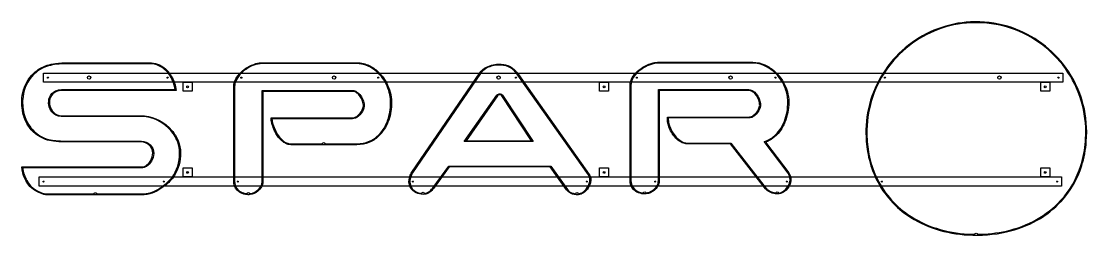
# Model space of a CAD drawing. Header units: millimetres. Extents: x -1 to 3500, y -2 to 705.
import ezdxf

# ---------------------------------------------------------------- set-up
doc = ezdxf.new("R2010")
doc.units = ezdxf.units.MM
for name, color, linetype in [('1_PRIEKIS', 7, 'Continuous'), ('2_GALAS', 2, 'Continuous'), ('3_REMAS', 1, 'Continuous')]:
    doc.layers.add(name, color=color, linetype=linetype)

# ---------------------------------------------------------------- blocks, each defined once
blk = doc.blocks.new('PRIEKIS')
at = {"layer": '1_PRIEKIS'}
for points in [[(3500, 340.1, 0.167542), (3423.5, 562.5, 0.156033), (3240.1, 687.9, 0.085647), (3118, 702.3, 0.153868), (2914.9, 626.3, 0.154941), (2789.9, 444.4, 0.077909), (2774.6, 333.5, 0.043678), (2781.5, 266.1, 0.057604), (2804.9, 192.2, 0.136783), (2911, 65.8, 0.075389), (3005.2, 19.9, 0.063725), (3110.3, 0.8, 0.069461), (3236.7, 10.9, 0.070987), (3336.9, 49.1, 0.079224), (3416.7, 112, 0.110933), (3483.7, 229.1, 0.057837), (3498.8, 308.8)], [(507.7, 476.3), (128.8, 476.3, 0.140416), (106.8, 469.3, 0.18479), (92.9, 448.9, 0.254402), (104.2, 405.1, 0.203513), (130.9, 393.6), (403.4, 393.6, -0.187428), (493.6, 345.2, -0.079914), (514.2, 311.2, -0.093096), (521.9, 270.3, -0.136908), (502.2, 196.9, -0.090781), (487.2, 178, -0.059934), (450.6, 149.2, -0.06271), (421.6, 136.5, -0.049995), (402.8, 133.1), (78.7, 133.1, -0.058053), (55.8, 140.8, -0.063365), (32.9, 154.6, -0.061829), (24.6, 163.3, -0.049496), (10.1, 186.8, -0.093985), (0, 224.9), (394.2, 224.9, 0.16474), (411.7, 231.4, 0.107326), (424.3, 246.5, 0.120271), (430.8, 270.4, 0.215425), (418.8, 297, 0.182725), (393.6, 307), (140.4, 307, -0.02894), (104.5, 309.4, -0.0481), (78.5, 315.5, -0.172558), (20.1, 362.8, -0.084931), (3.9, 402.8, -0.112005), (3.6, 469.2, -0.143492), (39.4, 533.3, -0.11755), (83.9, 559.4, -0.045522), (111.1, 565.3, -0.023207), (131.5, 567.1), (144.9, 567.3), (426.1, 567.3, -0.10516), (452.5, 560.8, -0.101695), (480.2, 540.3, -0.048026), (491.4, 524.2, -0.103259)], [(792.9, 473.7), (792.9, 175.6, -0.122192), (788.5, 159.6, -0.10404), (776.2, 145, -0.137706), (750.2, 133.6, -0.074002), (735.5, 134.3, -0.106569), (714.6, 142.6, -0.208043), (697.5, 170.1), (696.9, 178), (696.9, 490.3, -0.119571), (703.6, 514.6, -0.079768), (720.1, 536.3, -0.123447), (769.2, 564.9, -0.065311), (791.3, 568.1), (1102.5, 568.1, -0.110834), (1142, 558.7, -0.079364), (1171.3, 538.3, -0.097773), (1202.5, 494.6, -0.11774), (1215.5, 429.8, -0.085952), (1203.7, 372.3, -0.069762), (1184.3, 338.4, -0.084441), (1156.8, 313.3, -0.091853), (1123.1, 300), (1101.6, 297.9), (884.5, 297.9, -0.110258), (868.3, 301.9, -0.07183), (855.2, 310.7, -0.085328), (835.3, 335.3, -0.036901), (828.4, 349.7, -0.024762), (821.7, 368.6, -0.075939), (819.6, 386.5), (1087.6, 386.5, 0.12089), (1098.5, 389.7, 0.074394), (1108.4, 397.3, 0.115925), (1121.6, 418.5, 0.130348), (1122.2, 433.1, 0.140291), (1106.7, 464, 0.087305), (1096.4, 471.6, 0.106179), (1087.1, 473.7)], [(1737, 224.8), (1404.9, 224.8), (1353.2, 153.7, -0.070018), (1341, 141.5, -0.196613), (1312.9, 134.7, -0.10428), (1291, 142.5, -0.217048), (1273.4, 169.9, -0.124336), (1275.6, 193.9, -0.068395), (1282.6, 208), (1505.5, 534.7, -0.120504), (1527.9, 553.6, -0.129641), (1571.2, 563.2, -0.041437), (1589.5, 561.2, -0.144942), (1619.7, 544.8, -0.032349), (1627.4, 536.1), (1632.6, 529.2), (1865.3, 200.2, -0.15), (1870.4, 183.2, -0.093019), (1867.5, 167.3, -0.154388), (1846.3, 139.6, -0.12513), (1829.4, 133.5, -0.142941), (1803.6, 138.1, -0.118621), (1790.9, 149.1)], [(2444.8, 306.6), (2521.3, 205.3, -0.199976), (2527.8, 178, -0.100749), (2521.1, 159.6, -0.132492), (2501.1, 140.3, -0.105315), (2485.9, 135.9, -0.092674), (2466.8, 138.7, -0.087247), (2449, 148, -0.053564), (2444.3, 152.6), (2329.1, 300.4), (2187, 300.5, -0.103791), (2171.1, 304.2, -0.072166), (2156.6, 313.5, -0.102166), (2132.7, 343.7), (2129.3, 351.1, -0.060552), (2122.6, 374.8, -0.047295), (2122, 389), (2390, 389.1, 0.124545), (2401.3, 392.5, 0.074271), (2411.4, 400.3, 0.112786), (2424.1, 421.1, 0.130374), (2424.7, 435.7, 0.140311), (2409.1, 466.5, 0.087363), (2398.8, 474.1, 0.106358), (2389.5, 476.3), (2095.3, 476.3), (2095.3, 178.2, -0.122164), (2091, 162.2, -0.104125), (2078.7, 147.6, -0.137714), (2052.6, 136.2, -0.07378), (2038, 136.8, -0.106616), (2017.1, 145.1, -0.208054), (2000, 172.7), (1999.4, 180.5), (1999.4, 494.8, -0.129121), (2006.6, 519.5, -0.084666), (2024.1, 540.4, -0.118532), (2075.3, 567.2, -0.055443), (2094.7, 569.7), (2403, 569.7, -0.104081), (2442.3, 560.8, -0.079163), (2474.3, 539.8, -0.142177), (2516.3, 472.5, -0.068585), (2520.9, 437.6, -0.0959), (2508.5, 372, -0.066035), (2490.7, 340.8, -0.0714), (2468.4, 319.1, -0.068569)], [(1460.4, 311.2), (1675.7, 311.2), (1577.8, 459.1, 0.328771), (1568.8, 462.2, 0.173183), (1563.7, 458.6)]]:
    blk.add_lwpolyline(points, format="xyb", close=True, dxfattribs=at)
blk = doc.blocks.new('GALAS')
at = {"layer": '2_GALAS'}
for points in [[(3132.8, 3, -0.996735), (3140.8, 3, 0.052851), (3236, 13.8, 0.070979), (3335.4, 51.7, 0.079215), (3414.4, 114.1, 0.110942), (3480.8, 230, 0.057804), (3495.8, 308.9), (3497, 340.1, 0.167509), (3421.1, 560.6, 0.156029), (3239.3, 685, 0.085648), (3118.2, 699.3, 0.153871), (2916.7, 623.9, 0.154937), (2792.8, 443.5, 0.077916), (2777.6, 333.5, 0.043671), (2784.4, 266.6, 0.057596), (2807.7, 193.4, 0.136791), (2912.7, 68.3, 0.075398), (3006.1, 22.7, 0.063736), (3110.4, 3.8, 0.012243)], [(504.3, 479.3, 0.099322), (488, 524.1, 0.04954), (477, 539.3, 0.120039), (444.1, 561, 0.077297), (425.4, 564.3), (145, 564.3), (130.9, 564, 0.036249), (100.7, 560.6, 0.045087), (75.9, 553.4, 0.104088), (39.1, 528.7, 0.161256), (4.3, 456.3, 0.095293), (7.5, 400.5, 0.106741), (30.3, 353.4, 0.165991), (89.5, 315.4, 0.040521), (112.1, 311.6, 0.024659), (143, 310), (393.7, 310, -0.192198), (421.9, 298.1, -0.211037), (433.8, 269.5, -0.122356), (426.3, 243.9, -0.121895), (410.4, 226.7, -0.138819), (393.6, 221.9), (3.3, 221.9, 0.107961), (17, 180.2, 0.039927), (29.2, 162.4, 0.061684), (37.5, 154.9, 0.057204), (58.3, 143, 0.054605), (79, 136.1), (238.1, 136.1, -1.000171), (246.1, 136.1), (402.6, 136.1, 0.07292), (429.1, 142.2, 0.059547), (455.6, 156, 0.049552), (485.1, 180.2, 0.091426), (499.6, 198.3, 0.155319), (518.5, 280, 0.081792), (509.7, 314.2, 0.100174), (481.3, 353.9, 0.1597), (403.2, 390.6), (130, 390.6, -0.227431), (99, 406.6, -0.2525), (91.2, 453.6, -0.203831), (110.9, 475.1, -0.114647), (130.9, 479.3)], [(741.3, 136.5, -0.958065), (749.2, 136.6, 0.040994), (755.7, 137.8, 0.112221), (775.4, 148.2, 0.127193), (787.9, 165.5, 0.088376), (789.9, 176.2), (789.9, 476.7), (1087.7, 476.7, -0.135545), (1100.8, 472.5, -0.087117), (1111.6, 462.9, -0.125953), (1125.3, 433.1, -0.151478), (1123.3, 414.5, -0.127812), (1106, 391, -0.063813), (1096.7, 385.5, -0.092432), (1087.1, 383.5), (822.5, 383.5, 0.078489), (825.6, 366, 0.027314), (833.8, 344.6, 0.046586), (843.9, 327.4, 0.069073), (860.8, 310, 0.075952), (874.3, 302.7, 0.079746), (885.1, 300.9), (988.5, 300.9, -1.00022), (996.5, 300.9), (1101.5, 300.9), (1122.7, 302.9, 0.126994), (1166.1, 323.9, 0.075316), (1188, 348.6, 0.072646), (1205.1, 385.4, 0.084513), (1212.4, 441.7, 0.103769), (1198, 497.1, 0.111216), (1161, 543.3, 0.08027), (1130.9, 560, 0.083805), (1101.6, 565.1), (790.7, 565.1, 0.084388), (763.1, 559.8, 0.123226), (717.2, 528.9, 0.07612), (703.9, 508.4, 0.097202), (699.9, 489.6), (699.9, 178.1), (700.5, 170.4, 0.238615), (720.2, 142.7, 0.088116), (737.2, 137, 0.0225)], [(1322.9, 137.5, 0.153048), (1342, 146.1, 0.060571), (1351.8, 156.9), (1403.4, 227.8), (1738.6, 227.8), (1793.6, 150.4, 0.153059), (1809.8, 138.8, 0.064262), (1820.7, 136.4, -0.954871), (1828.7, 136.5, 0.123632), (1844.2, 141.8, 0.070161), (1855.1, 151.7, 0.11201), (1866.2, 173.3, 0.089693), (1867.1, 187.3, 0.117708), (1862.5, 199), (1630.2, 527.4), (1624.7, 534.7, 0.049911), (1613.1, 546.7, 0.140673), (1583.9, 559.1, 0.04899), (1562.6, 560.1, 0.121162), (1524.5, 548.3, 0.10095), (1507.5, 532.3), (1284.5, 205.4, 0.100682), (1276.4, 185.1, 0.113061), (1277.6, 164.9, 0.210759), (1296.6, 142.8, 0.088999), (1314.9, 137.5, -0.944425)], [(2440, 308.1, 0.014679), (2448, 311.1, 0.093979), (2477.7, 330.8, 0.064115), (2495.4, 352.9, 0.062269), (2509.5, 383.6, 0.092512), (2517.6, 446.4, 0.08275), (2508.2, 486.7, 0.136431), (2462.5, 545.6, 0.076545), (2431.1, 561.9, 0.078396), (2402.1, 566.7), (2094.1, 566.7, 0.07448), (2068.8, 562.3, 0.115195), (2021.8, 534.3, 0.082732), (2007, 513.9, 0.108731), (2002.4, 494.1), (2002.4, 180.7), (2003, 173, 0.238615), (2022.7, 145.3, 0.088169), (2039.6, 139.6, 0.022537), (2043.7, 139.1, -0.95751), (2051.7, 139.1, 0.040812), (2058.2, 140.4, 0.112228), (2077.8, 150.8, 0.127269), (2090.4, 168.1, 0.088388), (2092.3, 178.7), (2092.3, 479.3), (2390.1, 479.3, -0.135645), (2403.3, 475.1, -0.087284), (2414, 465.5, -0.135922), (2428.1, 433.2, -0.13088), (2425.8, 417, -0.127977), (2408.4, 393.6, -0.063882), (2399.1, 388, -0.092031), (2389.6, 386), (2124.9, 386, 0.064184), (2127.1, 367.8, 0.040733), (2132.1, 352.3), (2135.4, 345, 0.116346), (2162.5, 312.6, 0.072402), (2176.5, 305.3, 0.077478), (2187.5, 303.4), (2330.6, 303.4), (2447.1, 154, 0.076903), (2453.8, 148.2, 0.073702), (2468.9, 141.2, 0.054102), (2479.2, 139.1, -0.953985), (2487.2, 139, 0.122386), (2503.3, 145.2, 0.160514), (2522.8, 170.3, 0.077261), (2525.2, 183.6, 0.166091), (2518.4, 204.1)], [(1454.6, 308.2), (1561.6, 460.8, -0.253588), (1572.5, 465.5, -0.216883), (1580.3, 460.8), (1681.2, 308.2)]]:
    blk.add_lwpolyline(points, format="xyb", close=True, dxfattribs=at)
for centre, radius in [((86.3, 518.8), 1.6), ((221.3, 518.8), 5.5), ((479.5, 518.8), 1.6), ((721.8, 518.8), 1.6), ((1026.4, 518.8), 5.5), ((1172, 518.8), 1.6), ((1567.3, 518.8), 5.5), ((1624.1, 518.8), 1.6), ((2021.6, 518.8), 1.6), ((2329.7, 518.8), 5.5), ((2476.8, 518.8), 1.6), ((2836.9, 518.8), 1.6), ((3213.1, 518.8), 5.5), ((3407.1, 518.8), 1.6), ((72.1, 176.8), 1.6), ((466.7, 176.8), 1.6), ((710.1, 176.8), 1.6), ((1285.8, 176.8), 1.6), ((1856.8, 176.8), 1.6), ((2082.2, 176.8), 1.6), ((2514.3, 176.8), 1.6), ((2827.2, 176.8), 1.6), ((3402.7, 176.8), 1.6)]:
    blk.add_circle(centre, radius, dxfattribs=at)
blk = doc.blocks.new('REMAS')
at = {"layer": '3_REMAS'}
for points in [[(71.3, 533.8), (3422.1, 533.8), (3422.1, 503.8), (71.3, 503.8)], [(530.2, 503.8), (560.2, 503.8), (560.2, 473.8), (530.2, 473.8)], [(1898.9, 503.8), (1928.9, 503.8), (1928.9, 473.8), (1898.9, 473.8)], [(3348.9, 503.8), (3378.9, 503.8), (3378.9, 473.8), (3348.9, 473.8)], [(530.2, 221.8), (560.2, 221.8), (560.2, 191.8), (530.2, 191.8)], [(1898.9, 221.8), (1928.9, 221.8), (1928.9, 191.8), (1898.9, 191.8)], [(3348.9, 221.8), (3378.9, 221.8), (3378.9, 191.8), (3348.9, 191.8)], [(57.1, 191.8), (3417.7, 191.8), (3417.7, 161.8), (57.1, 161.8)]]:
    blk.add_lwpolyline(points, close=True, dxfattribs=at)
for centre in [(545.2, 488.8), (1913.9, 488.8), (3363.9, 488.8), (545.2, 206.8), (1913.9, 206.8), (3363.9, 206.8)]:
    blk.add_circle(centre, 3, dxfattribs=at)

msp = doc.modelspace()

# ---------------------------------------------------------------- block references
at = {"layer": '1_PRIEKIS'}
msp.add_blockref('PRIEKIS', (0, 0), dxfattribs=at)
at = {"layer": '2_GALAS'}
msp.add_blockref('GALAS', (0, 0), dxfattribs=at)
at = {"layer": '3_REMAS'}
msp.add_blockref('REMAS', (0, 0), dxfattribs=at)

doc.saveas('drawing.dxf')
